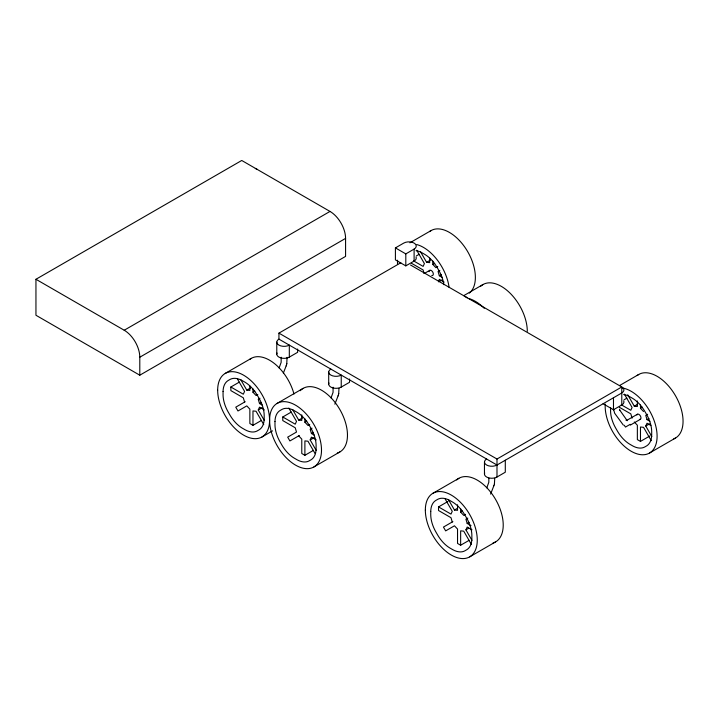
<?xml version="1.0" encoding="UTF-8"?>
<svg xmlns="http://www.w3.org/2000/svg" width="719" height="719" viewBox="0 0 719 719"><rect width="100%" height="100%" fill="white"/><g stroke="black" fill="none" stroke-linecap="round" stroke-linejoin="round"><path stroke-width="1.08" d="M286.755 363.922L287.061 357.325M338.676 393.895L338.982 388.368M494.429 483.824L494.735 478.297M239.346 382.104L230.853 387.011L230.853 390.606L243.31 397.805L244.586 402.083M291.267 412.077L282.774 416.984L282.774 420.579L295.23 427.778L296.507 432.056L287.69 437.143L289.892 440.954L299.338 435.507M447.973 501.458L438.527 506.913L438.527 510.508L450.993 517.698L452.26 521.985M610.566 407.583L610.566 411.178A25.12 14.506 60 0 0 615.491 427.742L617.693 431.553A25.12 14.506 60 0 0 629.574 444.099L632.684 445.897A25.12 14.506 60 0 0 644.566 447.074L646.776 445.807A25.12 14.506 60 0 0 651.693 434.923L651.693 431.328A25.12 14.506 60 0 0 646.776 414.764L644.566 410.953A25.12 14.506 60 0 0 632.684 398.407L629.574 396.609A25.12 14.506 60 0 0 623.679 394.533M283.349 373.161L286.216 365.737M334.874 404.177L338.137 395.711M490.628 494.097L493.89 485.64M286.162 365.926L286.845 363.616M338.083 395.899L338.766 393.59M493.836 485.828L494.519 483.519M279.125 367.921L281.138 362.385L281.183 357.226M331.046 397.895L333.059 392.358L333.104 387.208M486.799 487.824L488.812 482.287L488.866 478.171M438.437 281.83L439.345 279.349L444.135 282.118M264.304 420.462L258.247 409.965L259.514 407.152L264.313 409.92M316.225 450.436L310.168 439.938L311.435 437.134L316.225 439.902M471.979 540.355L465.921 529.867L467.197 527.054L471.988 529.822M651.809 436.541L645.752 426.043L647.019 423.23L650.857 425.45M35.95 279.278L241.737 160.472L330.003 211.431A22.028 12.717 60 0 1 345.578 238.402L345.578 256.395L139.792 375.201L35.95 315.255L35.95 279.278L124.216 330.237A22.028 12.717 60 0 1 139.792 357.217L139.792 375.201M124.216 330.237L330.003 211.431M139.792 357.217L345.578 238.402M395.414 247.893L403.727 243.094A7.343 4.242 0 0 1 414.108 243.094A7.343 4.242 0 0 1 414.108 249.089L414.108 261.078L405.804 265.877L395.414 259.883L395.414 247.893L405.804 253.888L414.108 249.089M409.902 242.806L431.058 230.592M277.031 353.011A7.343 4.242 0 0 0 280.455 357.783A7.343 4.242 0 0 0 289.317 357.109L289.317 345.12A7.343 4.242 0 0 1 278.936 345.12A7.343 4.242 0 0 1 278.936 339.125L278.936 333.131L400.825 262.759M416.346 255.937L419.177 254.301M225.272 373.386L251.228 358.395M420.561 251.83L426.619 262.318L430.393 260.134M437.754 266.569L435.867 267.666L432.802 264.421L434.689 263.334M424.381 273.445L429.773 270.335M289.317 357.109L297.621 352.31L297.621 349.039M439.83 270.461L438.069 271.476L439.345 275.754L442.221 277.417M439.345 275.754L441.232 274.667M240.73 379.632L246.788 390.12L250.563 387.936M439.012 281.614L441.852 279.988M257.806 394.443L256.045 395.468L252.971 392.223L254.859 391.136M245.215 401.714L235.769 407.17L237.98 410.98L246.788 405.893L249.861 409.138L249.861 423.527L252.971 425.324L261.464 420.417M260.008 398.263L258.247 399.279L259.514 403.557L262.39 405.219M259.514 403.557L261.401 402.469M258.247 409.965L262.022 407.79M277.192 403.359L303.148 388.368M463.746 295.653L482.979 284.544M328.951 382.993A7.343 4.242 0 0 0 332.376 387.757A7.343 4.242 0 0 0 341.237 387.083L349.542 382.292L349.542 379.021M261.986 436.972L272.555 430.861M292.651 409.605L298.709 420.094L302.483 417.919M309.727 424.426L307.966 425.441L304.892 422.197L306.779 421.109M312.055 428.164L310.168 429.252L311.435 433.53L314.311 435.193M311.435 433.53L313.322 432.443M310.168 439.938L313.942 437.763M298.709 435.867L301.773 439.111L301.773 453.5L304.892 455.298L313.385 450.391M313.906 466.946L339.862 451.954M432.946 493.279L458.911 478.297M619.508 385.573L638.733 374.473M278.936 333.131L496.991 459.028L621.782 386.975A7.343 4.242 0 0 1 621.782 392.969L496.991 465.022A7.343 4.242 0 0 1 486.61 465.022A7.343 4.242 0 0 1 486.61 459.028M624.02 399.818L626.851 398.182M484.705 472.913A7.343 4.242 0 0 0 488.129 477.686A7.343 4.242 0 0 0 496.991 477.012L505.295 472.212L505.295 460.223M603.097 403.763L613.478 409.758L621.782 404.959A7.343 4.242 0 0 0 623.688 400.869M448.404 499.534L454.462 510.023L457.293 508.387M627.687 394.758L634.293 406.199L637.124 404.563M465.481 514.346L463.719 515.361L460.645 512.126L462.533 511.038M643.55 411.547L640.476 408.302L642.364 407.215M627.561 419.923L637.447 414.216M452.889 521.617L443.452 527.072L445.654 530.883L454.462 525.796L457.536 529.04L457.536 543.429L460.645 545.227L469.148 540.32M467.808 518.093L465.921 519.181L467.197 523.459L471.026 525.67M630.204 424.336L625.476 427.059L624.236 425.235M647.639 414.27L645.752 415.357L647.019 419.635L649.895 421.298M630.311 425.118L640.386 419.303M467.197 523.459L469.085 522.371M647.019 419.635L648.906 418.548M465.921 529.867L468.752 528.231M645.752 426.043L649.527 423.868M634.293 421.972L637.358 425.217L637.358 439.606L640.476 441.403L649.913 435.948M469.66 556.874L495.616 541.883M649.491 453.051L675.447 438.06M426.619 262.318L429.683 262.624L429.683 258.193M246.788 390.12L249.861 390.426L249.861 385.995M298.709 420.094L301.773 420.399L301.773 414.863M634.293 406.199L637.358 406.505L637.358 400.968M454.462 510.023L457.536 510.328L457.536 504.792M626.213 420.282L627.022 420.202M626.815 420.3L626.159 420.094L627.238 420.714L619.562 409.848L619.67 410.378L619.526 409.237M413.551 260.862L423.14 266.398L424.408 263.585L416.705 250.239M411.636 263.361L423.14 269.993L424.048 273.517M410.513 264.996L621.782 386.975L621.782 404.959M621.234 404.752L630.815 410.279L632.091 407.475L624.38 394.12M619.311 407.242L630.815 413.883L632.091 418.161M278.936 339.125L496.991 465.022M230.853 387.011L243.31 394.201L244.586 391.397L237.423 378.994M282.774 416.984L295.23 424.183L296.507 421.37L288.795 408.015M438.527 506.913L450.993 514.103L452.26 511.29L445.106 498.896M623.301 425.055L614.637 413.2L613.658 409.462M651.252 440.666L643.55 427.32L640.476 427.014L640.476 441.403M471.43 544.49L463.719 531.143L460.645 530.838L460.645 545.227M315.12 453.617L307.966 441.214L304.892 440.909L304.892 455.298M263.756 424.587L256.045 411.241L252.971 410.935L252.971 425.324M640.476 404.986L640.476 408.302M613.478 397.769L613.478 409.758M496.991 459.028L496.991 477.012M484.462 462.02L484.462 474.01M460.645 508.8L460.645 512.126M432.802 261.096L432.802 264.421M405.804 253.888L405.804 265.877M341.237 387.083L341.237 375.093A7.343 4.242 0 0 1 330.848 375.093A7.343 4.242 0 0 1 330.848 369.099M328.7 372.1L328.7 384.09M304.892 418.88L304.892 422.197M276.779 342.118L276.779 354.108M252.971 388.907L252.971 392.223M480.741 286.207A36.714 21.193 60 0 1 509.681 292.777A36.714 21.193 60 0 1 527.297 331.333M468.653 298.493A36.714 21.193 60 0 1 484.246 308.28M464.51 296.381A7.343 4.242 0 0 1 467.197 297.927M300.236 390.696A36.714 21.193 60 0 1 339.458 408.868A36.714 21.193 60 0 1 337.31 453.069M255.281 168.444A22.028 12.717 60 0 1 257.312 169.459M637.205 375.516A36.714 21.193 60 0 1 675.447 395.666A36.714 21.193 60 0 1 673.784 438.86M622.259 387.963A36.714 21.193 60 0 1 656.537 429.737A36.714 21.193 60 0 1 632.855 452.161A36.714 21.193 60 0 1 605.245 404.078M636.917 414.98A2.939 1.699 60 0 1 640.386 415.915A2.939 1.699 60 0 1 639.461 419.384M429.531 231.635A36.714 21.193 60 0 1 466.101 249.062A36.714 21.193 60 0 1 469.3 293.136M397.553 264.367A36.714 21.193 60 0 1 397.562 260.197M416.732 244.541A36.714 21.193 60 0 1 449.069 287.267M416.004 250.652A25.12 14.506 60 0 1 421.9 252.728L425.01 254.526A25.12 14.506 60 0 1 436.891 267.073L439.093 270.883A25.12 14.506 60 0 1 443.812 284.67M429.162 271.674A2.939 1.699 60 0 1 431.058 270.38A2.939 1.699 60 0 1 433.287 273.642A2.939 1.699 60 0 1 431.777 275.503M416.013 256.989A7.343 4.242 0 0 1 414.108 261.078M456.664 479.95A36.714 21.193 60 0 1 495.616 499.489A36.714 21.193 60 0 1 493.063 542.998M249.7 359.437A36.714 21.193 60 0 1 293.981 394.03M223.061 391.504L223.061 395.099A25.12 14.506 60 0 0 227.986 411.663L230.188 415.474A25.12 14.506 60 0 0 242.069 428.021L245.188 429.818A25.12 14.506 60 0 0 257.069 430.996L259.271 429.728A25.12 14.506 60 0 0 264.188 418.844L264.188 415.249A25.12 14.506 60 0 0 259.271 398.686L257.069 394.875A25.12 14.506 60 0 0 245.188 382.328L242.069 380.531A25.12 14.506 60 0 0 230.188 379.353L227.986 380.63A25.12 14.506 60 0 0 223.061 391.504M274.982 421.478L274.982 425.082A25.12 14.506 60 0 0 279.907 441.637L282.109 445.456A25.12 14.506 60 0 0 293.99 457.994L297.1 459.792A25.12 14.506 60 0 0 308.981 460.969L311.183 459.702A25.12 14.506 60 0 0 316.108 448.818L316.108 445.223A25.12 14.506 60 0 0 311.183 428.668L308.981 424.848A25.12 14.506 60 0 0 297.1 412.311L293.99 410.504A25.12 14.506 60 0 0 282.109 409.336L279.907 410.603A25.12 14.506 60 0 0 274.982 421.478M430.744 511.407L430.744 515.002A25.12 14.506 60 0 0 435.66 531.566L437.862 535.376A25.12 14.506 60 0 0 449.743 547.923L452.862 549.72A25.12 14.506 60 0 0 464.744 550.898L466.946 549.622A25.12 14.506 60 0 0 471.862 538.747L471.862 535.152A25.12 14.506 60 0 0 466.946 518.588L464.744 514.777A25.12 14.506 60 0 0 452.862 502.23L449.743 500.433A25.12 14.506 60 0 0 437.862 499.256L435.66 500.532A25.12 14.506 60 0 0 430.744 511.407M269.589 420.166A36.714 21.193 60 0 0 308.523 468.608A36.714 21.193 60 0 0 308.523 416.687A36.714 21.193 60 0 0 269.589 420.166M217.668 390.192A36.714 21.193 60 0 0 256.602 438.626A36.714 21.193 60 0 0 256.602 386.714A36.714 21.193 60 0 0 217.668 390.192M425.342 510.086A36.714 21.193 60 0 0 464.285 558.528A36.714 21.193 60 0 0 464.285 506.607A36.714 21.193 60 0 0 425.342 510.086"/></g></svg>
